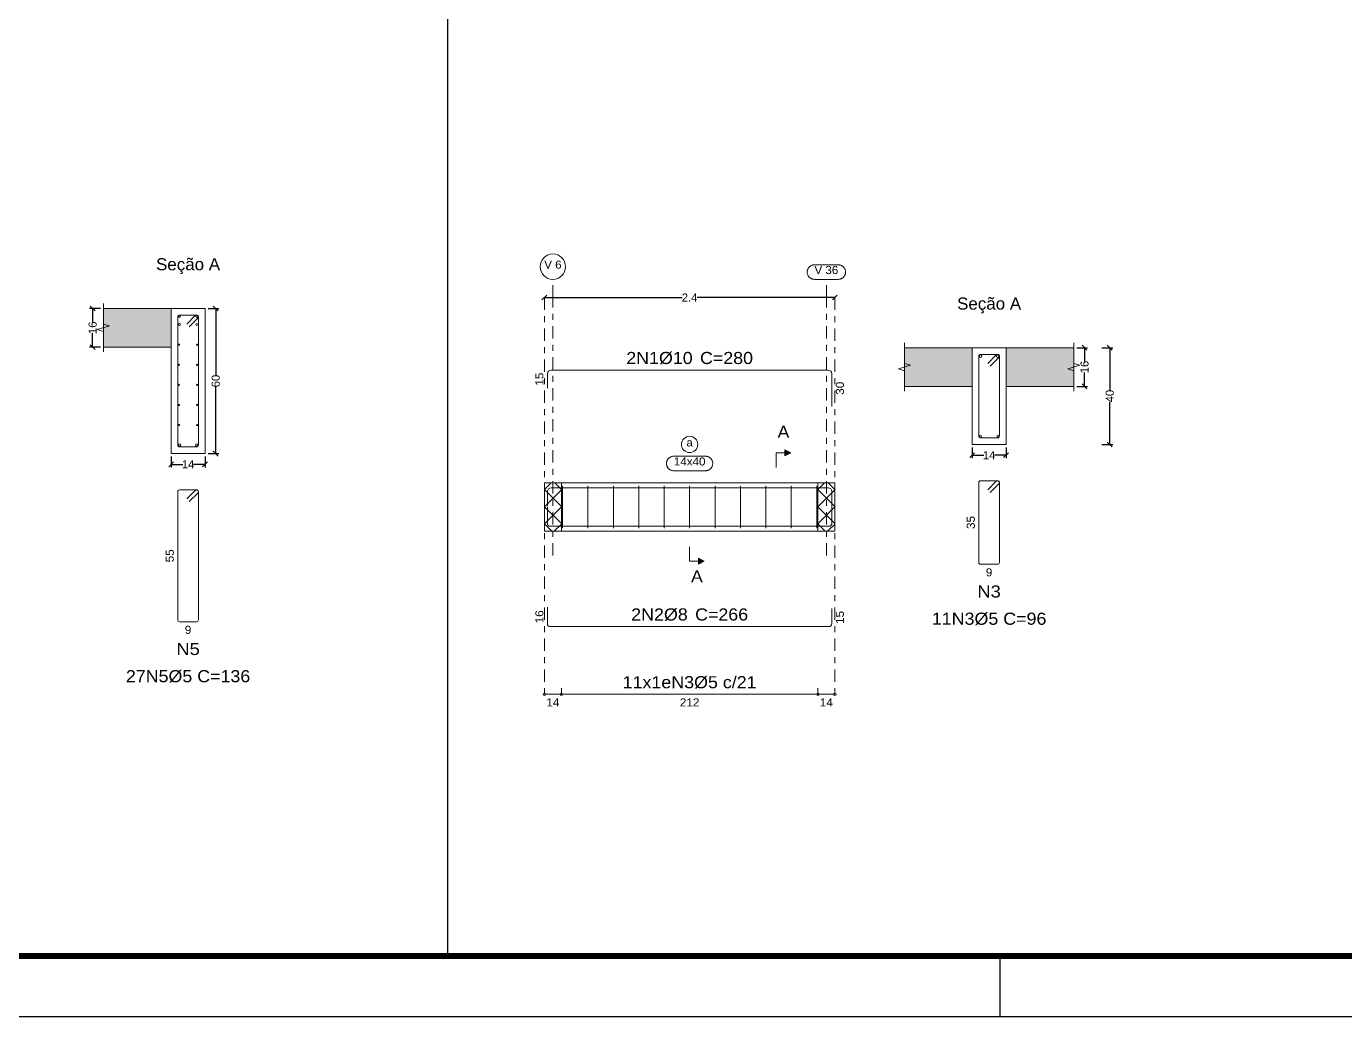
# Model space of a CAD drawing. Header units: centimetres. Extents: x 3194 to 3278, y -951 to -517.
# Drawn here: x 3225.32 to 3247.11, y -763.75 to -747.38 of the extents above; entities that cross this region are included whole.
import ezdxf
from ezdxf.enums import TextEntityAlignment as Align

# ---------------------------------------------------------------- set-up
doc = ezdxf.new("R2010")
doc.units = ezdxf.units.CM
doc.linetypes.add('CYPE_RAYAPUNTO', pattern=[0.4125, 0.2025, -0.105, 0, -0.105])
for name, color, linetype, lineweight in [('ARM_LONGITUDINAL_Ø10', 33, 'Continuous', 9), ('ARM_LONGITUDINAL_Ø5', 151, 'Continuous', 9), ('ARM_LONGITUDINAL_Ø8', 32, 'Continuous', 9), ('ARM_TRANSVERSAL_Ø5', 120, 'Continuous', 9), ('ELE_ARM_TRANS_TXT_EST', 7, 'Continuous', 9), ('ELE_CONT_NOS', 7, 'Continuous', 9), ('ELE_CONT_VIG_CONCRETO', 7, 'Continuous', 9), ('ELE_COT_COMPRIMENTO_PROJETADO', 8, 'Continuous', 0), ('ELE_COT_COT_ANCORAGENS', 8, 'Continuous', 0), ('ELE_COT_COT_EST', 8, 'Continuous', 0), ('ELE_COT_COT_LIN_APOIOS', 8, 'CYPE_RAYAPUNTO', 0), ('ELE_COT_TEXTOS_ESTRIBOS', 8, 'Continuous', 0), ('ELE_REF_COT_LIN_AUX_COTA', 8, 'CYPE_RAYAPUNTO', 9), ('ELE_REF_LINHAS_MARCAS_PLANTA', 8, 'Continuous', 9), ('ELE_REF_MARCAS_PLANTA', 8, 'Continuous', 9), ('ELE_REF_REF_NOME', 8, 'Continuous', 9), ('ELE_REF_REF_REFERENCIA', 8, 'Continuous', 9), ('ELE_REF_TEXTO_REF_NOME', 8, 'Continuous', 9), ('ELE_REF_TEXTO_REF_REFERENCIA', 8, 'Continuous', 9), ('POR_ARM_LONG_ARM_TEXTOS', 7, 'Continuous', 9), ('POR_ARM_LONG_TXT_COMP', 7, 'Continuous', 9), ('SEC_CONT_LAJES_CORTE', 8, 'Continuous', 9), ('SEC_CONT_VIG_CONCRETO_CORTE', 7, 'Continuous', 9), ('SEC_COTAS_SEC_DIM_VIGA', 8, 'Continuous', 0), ('SEC_COTAS_TEXTOS_DETALHE_ESTRIBOS', 8, 'Continuous', 0), ('SEC_REF_TXT_NOMES', 2, 'Continuous', 9), ('SEC_REF_TXT_POSICOES_ARM_ESTRIBOS', 7, 'Continuous', 9)]:
    doc.layers.add(name, color=color, linetype=linetype, lineweight=lineweight)
doc.layers.add('ARQ-FOLHA', color=7, linetype='Continuous')
doc.styles.add('CYPETXT', font='arial.ttf', dxfattribs={"height": 0.2})
doc.styles.add('CYPETXT_0.2', font='arial.ttf', dxfattribs={"height": 0.133333})
doc.dimstyles.new('cype_oblique', dxfattribs={"dimtxt": 0.18, "dimasz": 0.18, "dimexe": 0.05, "dimexo": 0.05, "dimgap": 0, "dimtad": 0, "dimdec": 4, "dimzin": 0, "dimdsep": 46, "dimtxsty": 'CYPETXT_0.2', "dimblk": 'OBLIQUE', "dimtsz": 0.04, "dimcen": 0.09, "dimadec": 0, "dimazin": 0, "dimtfac": 1, "dimtdec": 4, "dimtofl": 0, "dimtmove": 2, "dimatfit": 3, "dimfxl": 1, "dimtolj": 1, "dimtzin": 0, "dimarcsym": 0})

# ---------------------------------------------------------------- blocks, each defined once
blk = doc.blocks.new('*D1317')
at = {"layer": 'Defpoints', "color": 0, "transparency": 16777216}
for p in [(3227.716, -754.444), (3228.276, -754.444), (3228.276, -754.621)]:
    blk.add_point(p, dxfattribs=at)
at = {"layer": 'SEC_COTAS_SEC_DIM_VIGA', "color": 0, "lineweight": -2, "transparency": 16777216}
for p, q in [((3227.716, -754.494), (3227.716, -754.671)), ((3228.276, -754.494), (3228.276, -754.671)), ((3227.676, -754.661), (3227.756, -754.581)), ((3227.716, -754.621), (3227.907, -754.621)), ((3228.276, -754.621), (3228.085, -754.621)), ((3228.236, -754.661), (3228.316, -754.581))]:
    blk.add_line(p, q, dxfattribs=at)
at = {"layer": 'SEC_COTAS_SEC_DIM_VIGA', "color": 0, "transparency": 16777216, "insert": (3227.996, -754.621), "char_height": 0.1333, "attachment_point": 5, "style": 'CYPETXT_0.2'}
blk.add_mtext('\\A1;14', dxfattribs=at)
blk = doc.blocks.new('_OBLIQUE')
at = {"color": 0, "linetype": 'ByBlock'}
blk.add_line((-0.5, -0.5), (0.5, 0.5), dxfattribs=at)
blk = doc.blocks.new('*D1318')
at = {"layer": 'Defpoints', "color": 0, "transparency": 16777216}
for p in [(3226.419, -752.044), (3226.596, -752.044), (3226.596, -752.684)]:
    blk.add_point(p, dxfattribs=at)
at = {"layer": 'SEC_COTAS_SEC_DIM_VIGA', "color": 0, "lineweight": -2, "transparency": 16777216}
for p, q in [((3226.546, -752.044), (3226.369, -752.044)), ((3226.459, -752.084), (3226.379, -752.004)), ((3226.419, -752.044), (3226.419, -752.274)), ((3226.419, -752.684), (3226.419, -752.453)), ((3226.546, -752.684), (3226.369, -752.684)), ((3226.459, -752.724), (3226.379, -752.644))]:
    blk.add_line(p, q, dxfattribs=at)
at = {"layer": 'SEC_COTAS_SEC_DIM_VIGA', "color": 0, "transparency": 16777216, "insert": (3226.419, -752.364), "char_height": 0.1333, "attachment_point": 5, "rotation": 90, "style": 'CYPETXT_0.2'}
blk.add_mtext('\\A1;16', dxfattribs=at)
blk = doc.blocks.new('*D1319')
at = {"layer": 'Defpoints', "color": 0, "transparency": 16777216}
for p in [(3228.276, -752.044), (3228.453, -752.044), (3228.276, -754.444)]:
    blk.add_point(p, dxfattribs=at)
at = {"layer": 'SEC_COTAS_SEC_DIM_VIGA', "color": 0, "lineweight": -2, "transparency": 16777216}
for p, q in [((3228.326, -752.044), (3228.503, -752.044)), ((3228.493, -752.084), (3228.413, -752.004)), ((3228.453, -752.044), (3228.453, -753.148)), ((3228.453, -754.444), (3228.453, -753.339)), ((3228.326, -754.444), (3228.503, -754.444)), ((3228.493, -754.484), (3228.413, -754.404))]:
    blk.add_line(p, q, dxfattribs=at)
at = {"layer": 'SEC_COTAS_SEC_DIM_VIGA', "color": 0, "transparency": 16777216, "insert": (3228.453, -753.244), "char_height": 0.1333, "attachment_point": 5, "rotation": 90, "style": 'CYPETXT_0.2'}
blk.add_mtext('\\A1;60', dxfattribs=at)
blk = doc.blocks.new('*D1323')
at = {"layer": 'Defpoints', "color": 0, "transparency": 16777216}
for p in [(3240.955, -754.293), (3241.515, -754.293), (3241.515, -754.47)]:
    blk.add_point(p, dxfattribs=at)
at = {"layer": 'SEC_COTAS_SEC_DIM_VIGA', "color": 0, "lineweight": -2, "transparency": 16777216}
for p, q in [((3240.915, -754.51), (3240.995, -754.43)), ((3240.955, -754.343), (3240.955, -754.52)), ((3240.955, -754.47), (3241.147, -754.47)), ((3241.515, -754.47), (3241.324, -754.47)), ((3241.475, -754.51), (3241.555, -754.43)), ((3241.515, -754.343), (3241.515, -754.52))]:
    blk.add_line(p, q, dxfattribs=at)
at = {"layer": 'SEC_COTAS_SEC_DIM_VIGA', "color": 0, "transparency": 16777216, "insert": (3241.235, -754.47), "char_height": 0.1333, "attachment_point": 5, "style": 'CYPETXT_0.2'}
blk.add_mtext('\\A1;14', dxfattribs=at)
blk = doc.blocks.new('*D1324')
at = {"layer": 'Defpoints', "color": 0, "transparency": 16777216}
for p in [(3242.635, -752.693), (3242.813, -752.693), (3242.635, -753.333)]:
    blk.add_point(p, dxfattribs=at)
at = {"layer": 'SEC_COTAS_SEC_DIM_VIGA', "color": 0, "lineweight": -2, "transparency": 16777216}
for p, q in [((3242.685, -752.693), (3242.863, -752.693)), ((3242.853, -752.733), (3242.773, -752.653)), ((3242.813, -752.693), (3242.813, -752.924)), ((3242.813, -753.333), (3242.813, -753.102)), ((3242.685, -753.333), (3242.863, -753.333)), ((3242.853, -753.373), (3242.773, -753.293))]:
    blk.add_line(p, q, dxfattribs=at)
at = {"layer": 'SEC_COTAS_SEC_DIM_VIGA', "color": 0, "transparency": 16777216, "insert": (3242.813, -753.013), "char_height": 0.1333, "attachment_point": 5, "rotation": 90, "style": 'CYPETXT_0.2'}
blk.add_mtext('\\A1;16', dxfattribs=at)
blk = doc.blocks.new('*D1325')
at = {"layer": 'Defpoints', "color": 0, "transparency": 16777216}
for p in [(3243.051, -752.693), (3243.229, -752.693), (3243.051, -754.293)]:
    blk.add_point(p, dxfattribs=at)
at = {"layer": 'SEC_COTAS_SEC_DIM_VIGA', "color": 0, "lineweight": -2, "transparency": 16777216}
for p, q in [((3243.101, -752.693), (3243.279, -752.693)), ((3243.269, -752.733), (3243.189, -752.653)), ((3243.229, -752.693), (3243.229, -753.395)), ((3243.229, -754.293), (3243.229, -753.591)), ((3243.101, -754.293), (3243.279, -754.293)), ((3243.269, -754.333), (3243.189, -754.253))]:
    blk.add_line(p, q, dxfattribs=at)
at = {"layer": 'SEC_COTAS_SEC_DIM_VIGA', "color": 0, "transparency": 16777216, "insert": (3243.229, -753.493), "char_height": 0.1333, "attachment_point": 5, "rotation": 90, "style": 'CYPETXT_0.2'}
blk.add_mtext('\\A1;40', dxfattribs=at)
blk = doc.blocks.new('*D1326')
at = {"layer": 'Defpoints', "color": 0, "transparency": 16777216}
for p in [(3233.885, -751.863), (3233.885, -751.863), (3238.685, -751.863)]:
    blk.add_point(p, dxfattribs=at)
at = {"layer": 'ELE_COT_COMPRIMENTO_PROJETADO', "color": 0, "lineweight": -2, "transparency": 16777216}
for p, q in [((3233.845, -751.903), (3233.925, -751.823)), ((3233.885, -751.863), (3236.163, -751.863)), ((3238.685, -751.863), (3236.408, -751.863)), ((3238.645, -751.903), (3238.725, -751.823))]:
    blk.add_line(p, q, dxfattribs=at)
at = {"layer": 'ELE_COT_COMPRIMENTO_PROJETADO', "color": 0, "transparency": 16777216, "insert": (3236.285, -751.863), "char_height": 0.1333, "attachment_point": 5, "style": 'CYPETXT_0.2'}
blk.add_mtext('\\A1;2.4', dxfattribs=at)
blk = doc.blocks.new('FOLHA A1')
at = {"layer": 'ARQ-FOLHA'}
for p, q in [((471, -594), (471, -584)), ((0, -594), (841, -594))]:
    blk.add_line(p, q, dxfattribs=at)
at = {"layer": 'ARQ-FOLHA', "const_width": 1}
blk.add_lwpolyline([(25, -10), (25, -584), (831, -584), (831, -10), (25, -10)], dxfattribs=at)

msp = doc.modelspace()

# ---------------------------------------------------------------- hatches: boundary and pattern name
at = {"layer": 'ELE_REF_LINHAS_MARCAS_PLANTA'}
for points in [[(3237.8603, -754.47981), (3237.8603, -754.38381), (3237.9563, -754.43181)], [(3236.42948, -756.17381), (3236.42948, -756.26981), (3236.52548, -756.22181)]]:
    msp.add_hatch(color=256, dxfattribs=at).paths.add_polyline_path(points)
at = {"layer": 'SEC_CONT_LAJES_CORTE', "true_color": 0xdad7d3}
for points in [[(3226.59596, -752.6836), (3227.71596, -752.6836), (3227.71596, -752.0436), (3226.59596, -752.0436)], [(3239.83548, -752.69301), (3240.95548, -752.69301), (3240.95548, -753.33301), (3239.83548, -753.33301)], [(3242.63548, -752.69301), (3241.51548, -752.69301), (3241.51548, -753.33301), (3242.63548, -753.33301)]]:
    msp.add_hatch(color=254, dxfattribs=at).paths.add_polyline_path(points)

# ---------------------------------------------------------------- linework, layer by layer
msp.add_line((3232.28256, -745.27835), (3232.28256, -762.74997))
at = {"layer": 'ARM_LONGITUDINAL_Ø10'}
for points in [[(3238.63548, -753.66301), (3238.63548, -753.12301), (3238.63092, -753.10005), (3238.61791, -753.08059), (3238.59844, -753.06758), (3238.57548, -753.06301), (3233.99548, -753.06301), (3233.97252, -753.06758), (3233.95306, -753.08059), (3233.94005, -753.10005), (3233.93548, -753.12301), (3233.93548, -753.36301)], [(3238.63548, -755.60881), (3238.63548, -755.06881), (3238.63092, -755.04585), (3238.61791, -755.02638), (3238.59844, -755.01337), (3238.57548, -755.00881), (3233.99548, -755.00881), (3233.97252, -755.01337), (3233.95306, -755.02638), (3233.94005, -755.04585), (3233.93548, -755.06881), (3233.93548, -755.30881)]]:
    msp.add_lwpolyline(points, dxfattribs=at)
for centre in [(3241.09548, -752.83301), (3241.37548, -752.83301), (3227.85596, -754.3036), (3228.13596, -754.3036)]:
    msp.add_circle(centre, 0.02, dxfattribs=at)
at = {"layer": 'ARM_LONGITUDINAL_Ø5'}
for centre in [(3227.84596, -752.6436), (3228.14596, -752.6436), (3227.84596, -752.9756), (3228.14596, -752.9756), (3227.84596, -753.3076), (3228.14596, -753.3076), (3227.84596, -753.6396), (3228.14596, -753.6396), (3227.84596, -753.9716), (3228.14596, -753.9716)]:
    msp.add_circle(centre, 0.01, dxfattribs=at)
at = {"layer": 'ARM_LONGITUDINAL_Ø8'}
for points in [[(3238.63548, -755.34481), (3238.63548, -755.59681), (3238.63183, -755.61518), (3238.62142, -755.63075), (3238.60585, -755.64115), (3238.58748, -755.64481), (3233.98348, -755.64481), (3233.96511, -755.64115), (3233.94954, -755.63075), (3233.93914, -755.61518), (3233.93548, -755.59681), (3233.93548, -755.32381)], [(3238.63548, -757.00231), (3238.63548, -757.25431), (3238.63183, -757.27268), (3238.62142, -757.28825), (3238.60585, -757.29865), (3238.58748, -757.30231), (3233.98348, -757.30231), (3233.96511, -757.29865), (3233.94954, -757.28825), (3233.93914, -757.27268), (3233.93548, -757.25431), (3233.93548, -756.98131)]]:
    msp.add_lwpolyline(points, dxfattribs=at)
for centre in [(3227.85196, -752.1796), (3227.85196, -752.3116), (3228.13996, -752.1796), (3228.13996, -752.3116), (3241.09148, -754.15701), (3241.37948, -754.15701)]:
    msp.add_circle(centre, 0.016, dxfattribs=at)
at = {"layer": 'ARM_TRANSVERSAL_Ø5'}
for p, q in [((3234.18548, -754.97681), (3234.18548, -755.67681)), ((3234.60548, -754.97681), (3234.60548, -755.67681)), ((3235.02548, -754.97681), (3235.02548, -755.67681)), ((3235.44548, -754.97681), (3235.44548, -755.67681)), ((3235.86548, -754.97681), (3235.86548, -755.67681)), ((3236.28548, -754.97681), (3236.28548, -755.67681)), ((3236.70548, -754.97681), (3236.70548, -755.67681)), ((3237.12548, -754.97681), (3237.12548, -755.67681)), ((3237.54548, -754.97681), (3237.54548, -755.67681)), ((3237.96548, -754.97681), (3237.96548, -755.67681)), ((3238.38548, -754.97681), (3238.38548, -755.67681))]:
    msp.add_line(p, q, dxfattribs=at)
for points in [[(3228.01575, -752.34624), (3228.16023, -752.20124), (3228.16269, -752.19722), (3228.16449, -752.19287), (3228.16559, -752.18829), (3228.16596, -752.1836), (3228.16538, -752.17775), (3228.16368, -752.17212), (3228.1609, -752.16693), (3228.15717, -752.16239), (3228.15263, -752.15866), (3228.14744, -752.15589), (3228.14181, -752.15418), (3228.13596, -752.1536), (3227.85596, -752.1536), (3227.84448, -752.15589), (3227.83475, -752.16239), (3227.82824, -752.17212), (3227.82596, -752.1836), (3227.82596, -754.3036), (3227.82824, -754.31508), (3227.83475, -754.32482), (3227.84448, -754.33132), (3227.85596, -754.3336), (3228.13596, -754.3336), (3228.14744, -754.33132), (3228.15717, -754.32482), (3228.16368, -754.31508), (3228.16596, -754.3036), (3228.16596, -752.1836), (3228.16538, -752.17775), (3228.16368, -752.17212), (3228.1609, -752.16693), (3228.15717, -752.16239), (3228.15263, -752.15866), (3228.14744, -752.15589), (3228.14181, -752.15418), (3228.13596, -752.1536), (3228.13011, -752.15418), (3228.12448, -752.15589), (3228.11929, -752.15866), (3228.11475, -752.16239), (3227.97332, -752.30381)], [(3241.25527, -752.99565), (3241.3967, -752.85423), (3241.40043, -752.84968), (3241.4032, -752.84449), (3241.40491, -752.83887), (3241.40548, -752.83301), (3241.40491, -752.82716), (3241.4032, -752.82153), (3241.40043, -752.81635), (3241.3967, -752.8118), (3241.39215, -752.80807), (3241.38696, -752.8053), (3241.38134, -752.80359), (3241.37548, -752.80301), (3241.09548, -752.80301), (3241.084, -752.8053), (3241.07427, -752.8118), (3241.06777, -752.82153), (3241.06548, -752.83301), (3241.06548, -754.15301), (3241.06777, -754.16449), (3241.07427, -754.17423), (3241.084, -754.18073), (3241.09548, -754.18301), (3241.37548, -754.18301), (3241.38696, -754.18073), (3241.3967, -754.17423), (3241.4032, -754.16449), (3241.40548, -754.15301), (3241.40548, -752.83301), (3241.40491, -752.82716), (3241.4032, -752.82153), (3241.40043, -752.81635), (3241.3967, -752.8118), (3241.39215, -752.80807), (3241.38696, -752.8053), (3241.38134, -752.80359), (3241.37548, -752.80301), (3241.37079, -752.80338), (3241.36621, -752.80448), (3241.36186, -752.80628), (3241.35785, -752.80874), (3241.35427, -752.8118), (3241.21285, -752.95322)], [(3241.25527, -755.08498), (3241.3967, -754.94356), (3241.40043, -754.93901), (3241.4032, -754.93383), (3241.40491, -754.9282), (3241.40548, -754.92235), (3241.40491, -754.91649), (3241.4032, -754.91087), (3241.40043, -754.90568), (3241.3967, -754.90113), (3241.39215, -754.8974), (3241.38696, -754.89463), (3241.38134, -754.89292), (3241.37548, -754.89235), (3241.09548, -754.89235), (3241.084, -754.89463), (3241.07427, -754.90113), (3241.06777, -754.91087), (3241.06548, -754.92235), (3241.06548, -756.24235), (3241.06777, -756.25383), (3241.07427, -756.26356), (3241.084, -756.27006), (3241.09548, -756.27235), (3241.37548, -756.27235), (3241.38696, -756.27006), (3241.3967, -756.26356), (3241.4032, -756.25383), (3241.40548, -756.24235), (3241.40548, -754.92235), (3241.40491, -754.91649), (3241.4032, -754.91087), (3241.40043, -754.90568), (3241.3967, -754.90113), (3241.39215, -754.8974), (3241.38696, -754.89463), (3241.38134, -754.89292), (3241.37548, -754.89235), (3241.37079, -754.89272), (3241.36621, -754.89381), (3241.36186, -754.89562), (3241.35785, -754.89808), (3241.35427, -754.90113), (3241.21285, -755.04255)], [(3228.01575, -755.23557), (3228.16023, -755.09057), (3228.16269, -755.08655), (3228.16449, -755.08221), (3228.16559, -755.07763), (3228.16596, -755.07294), (3228.16538, -755.06708), (3228.16368, -755.06145), (3228.1609, -755.05627), (3228.15717, -755.05172), (3228.15263, -755.04799), (3228.14744, -755.04522), (3228.14181, -755.04351), (3228.13596, -755.04294), (3227.85596, -755.04294), (3227.84448, -755.04522), (3227.83475, -755.05172), (3227.82824, -755.06145), (3227.82596, -755.07294), (3227.82596, -757.19294), (3227.82824, -757.20442), (3227.83475, -757.21415), (3227.84448, -757.22065), (3227.85596, -757.22294), (3228.13596, -757.22294), (3228.14744, -757.22065), (3228.15717, -757.21415), (3228.16368, -757.20442), (3228.16596, -757.19294), (3228.16596, -755.07294), (3228.16538, -755.06708), (3228.16368, -755.06145), (3228.1609, -755.05627), (3228.15717, -755.05172), (3228.15263, -755.04799), (3228.14744, -755.04522), (3228.14181, -755.04351), (3228.13596, -755.04294), (3228.13011, -755.04351), (3228.12448, -755.04522), (3228.11929, -755.04799), (3228.11475, -755.05172), (3227.97332, -755.19314)]]:
    msp.add_lwpolyline(points, dxfattribs=at)
at = {"layer": 'ELE_CONT_NOS'}
for p, q in [((3233.88548, -754.92681), (3233.88548, -755.72681)), ((3238.68548, -754.92681), (3238.68548, -755.72681))]:
    msp.add_line(p, q, dxfattribs=at)
at = {"layer": 'ELE_CONT_NOS', "lineweight": 0}
for p, q in [((3233.88548, -755.03858), (3233.99726, -754.92681)), ((3234.16548, -755.03574), (3234.05655, -754.92681)), ((3238.40548, -755.03858), (3238.51726, -754.92681)), ((3238.68548, -755.03574), (3238.57655, -754.92681)), ((3234.16548, -755.31858), (3233.88548, -755.03858)), ((3233.88548, -755.32142), (3234.16548, -755.04142)), ((3238.68548, -755.31858), (3238.40548, -755.03858)), ((3238.40548, -755.32142), (3238.68548, -755.04142)), ((3234.16548, -755.60142), (3233.88548, -755.32142)), ((3233.88548, -755.60427), (3234.16548, -755.32427)), ((3238.68548, -755.60142), (3238.40548, -755.32142)), ((3238.40548, -755.60427), (3238.68548, -755.32427)), ((3234.00802, -755.72681), (3233.88548, -755.60427)), ((3234.04579, -755.72681), (3234.16548, -755.60711)), ((3238.52802, -755.72681), (3238.40548, -755.60427)), ((3238.56579, -755.72681), (3238.68548, -755.60711))]:
    msp.add_line(p, q, dxfattribs=at)
at = {"layer": 'ELE_CONT_NOS'}
for points in [[(3233.88548, -754.92681), (3234.16548, -754.92681)], [(3238.40548, -754.92681), (3238.68548, -754.92681)], [(3233.88548, -755.72681), (3234.16548, -755.72681)], [(3238.40548, -755.72681), (3238.68548, -755.72681)]]:
    msp.add_lwpolyline(points, dxfattribs=at)
at = {"layer": 'ELE_CONT_NOS', "lineweight": 0}
for points in [[(3233.88548, -754.92681), (3233.88548, -755.72681), (3234.16548, -755.72681), (3234.16548, -754.92681), (3233.88548, -754.92681)], [(3238.40548, -754.92681), (3238.40548, -755.72681), (3238.68548, -755.72681), (3238.68548, -754.92681), (3238.40548, -754.92681)]]:
    msp.add_lwpolyline(points, close=True, dxfattribs=at)
at = {"layer": 'ELE_CONT_VIG_CONCRETO'}
for p, q in [((3234.16548, -754.92681), (3238.40548, -754.92681)), ((3234.16548, -755.72681), (3238.40548, -755.72681))]:
    msp.add_line(p, q, dxfattribs=at)
at = {"layer": 'ELE_COT_COT_EST'}
for p, q in [((3233.88548, -758.42231), (3233.88548, -758.32231)), ((3234.16548, -758.42231), (3234.16548, -758.32231)), ((3238.40548, -758.42231), (3238.40548, -758.32231))]:
    msp.add_line(p, q, dxfattribs=at)
for points in [[(3233.88548, -758.42231), (3234.16548, -758.42231), (3234.16548, -758.32231)], [(3234.16548, -758.42231), (3238.40548, -758.42231), (3238.40548, -758.32231)], [(3238.40548, -758.42231), (3238.68548, -758.42231), (3238.68548, -758.32231)]]:
    msp.add_lwpolyline(points, dxfattribs=at)
for centre in [(3233.88548, -758.42231), (3234.16548, -758.42231), (3234.16548, -758.42231), (3238.40548, -758.42231), (3238.40548, -758.42231), (3238.68548, -758.42231)]:
    msp.add_circle(centre, 0.02, dxfattribs=at)
at = {"layer": 'ELE_COT_COT_LIN_APOIOS'}
for p, q in [((3233.88548, -751.86301), (3233.88548, -758.42231)), ((3238.68548, -751.86301), (3238.68548, -758.42231))]:
    msp.add_line(p, q, dxfattribs=at)
at = {"layer": 'ELE_REF_COT_LIN_AUX_COTA'}
for p, q in [((3234.02548, -751.86301), (3234.02548, -751.56301)), ((3238.54548, -751.86301), (3238.54548, -751.56301)), ((3234.02548, -756.12681), (3234.02548, -751.86301)), ((3238.54548, -756.12681), (3238.54548, -751.86301))]:
    msp.add_line(p, q, dxfattribs=at)
at = {"layer": 'ELE_REF_LINHAS_MARCAS_PLANTA'}
for p, q in [((3237.7163, -754.43181), (3237.7163, -754.67181)), ((3237.7163, -754.43181), (3237.8603, -754.43181)), ((3236.28548, -756.22181), (3236.28548, -755.98181)), ((3236.28548, -756.22181), (3236.42948, -756.22181))]:
    msp.add_line(p, q, dxfattribs=at)
for points in [[(3237.8603, -754.47981), (3237.8603, -754.38381), (3237.9563, -754.43181)], [(3236.42948, -756.17381), (3236.42948, -756.26981), (3236.52548, -756.22181)]]:
    msp.add_lwpolyline(points, close=True, dxfattribs=at)
at = {"layer": 'ELE_REF_REF_NOME'}
msp.add_lwpolyline([(3236.54748, -754.48681), (3236.5555, -754.48707), (3236.56348, -754.48788), (3236.57139, -754.48921), (3236.57919, -754.49107), (3236.58685, -754.49345), (3236.59433, -754.49633), (3236.6016, -754.4997), (3236.60864, -754.50356), (3236.6154, -754.50787), (3236.62185, -754.51263), (3236.62798, -754.51781), (3236.63374, -754.52338), (3236.63912, -754.52933), (3236.64409, -754.53562), (3236.64863, -754.54224), (3236.65272, -754.54914), (3236.65633, -754.55629), (3236.65946, -754.56368), (3236.6621, -754.57125), (3236.66421, -754.57899), (3236.66581, -754.58685), (3236.66688, -754.59479), (3236.66742, -754.6028), (3236.66742, -754.61082), (3236.66688, -754.61882), (3236.66581, -754.62677), (3236.66421, -754.63462), (3236.6621, -754.64236), (3236.65946, -754.64994), (3236.65633, -754.65732), (3236.65272, -754.66448), (3236.64863, -754.67138), (3236.64409, -754.67799), (3236.63912, -754.68428), (3236.63374, -754.69023), (3236.62798, -754.6958), (3236.62185, -754.70098), (3236.6154, -754.70574), (3236.60864, -754.71005), (3236.6016, -754.71391), (3236.59433, -754.71728), (3236.58685, -754.72017), (3236.57919, -754.72254), (3236.57139, -754.7244), (3236.56348, -754.72574), (3236.5555, -754.72654), (3236.54748, -754.72681), (3236.02348, -754.72681), (3236.01547, -754.72654), (3236.00749, -754.72574), (3235.99958, -754.7244), (3235.99178, -754.72254), (3235.98412, -754.72017), (3235.97664, -754.71728), (3235.96936, -754.71391), (3235.96233, -754.71005), (3235.95557, -754.70574), (3235.94911, -754.70098), (3235.94299, -754.6958), (3235.93722, -754.69023), (3235.93184, -754.68428), (3235.92687, -754.67799), (3235.92234, -754.67138), (3235.91825, -754.66448), (3235.91463, -754.65732), (3235.9115, -754.64994), (3235.90887, -754.64236), (3235.90675, -754.63462), (3235.90515, -754.62677), (3235.90409, -754.61882), (3235.90355, -754.61082), (3235.90355, -754.6028), (3235.90409, -754.59479), (3235.90515, -754.58685), (3235.90675, -754.57899), (3235.90887, -754.57125), (3235.9115, -754.56368), (3235.91463, -754.55629), (3235.91825, -754.54914), (3235.92234, -754.54224), (3235.92687, -754.53562), (3235.93184, -754.52933), (3235.93722, -754.52338), (3235.94299, -754.51781), (3235.94911, -754.51263), (3235.95557, -754.50787), (3235.96233, -754.50356), (3235.96936, -754.4997), (3235.97664, -754.49633), (3235.98412, -754.49345), (3235.99178, -754.49107), (3235.99958, -754.48921), (3236.00749, -754.48788), (3236.01547, -754.48707), (3236.02348, -754.48681), (3236.54748, -754.48681)], close=True, dxfattribs=at)
msp.add_circle((3236.28548, -754.2921), 0.13471, dxfattribs=at)
at = {"layer": 'ELE_REF_REF_REFERENCIA'}
msp.add_lwpolyline([(3238.74248, -751.32301), (3238.7505, -751.32328), (3238.75848, -751.32408), (3238.76639, -751.32542), (3238.77419, -751.32728), (3238.78185, -751.32965), (3238.78933, -751.33254), (3238.7966, -751.33591), (3238.80364, -751.33977), (3238.8104, -751.34408), (3238.81685, -751.34884), (3238.82298, -751.35402), (3238.82874, -751.35959), (3238.83412, -751.36554), (3238.83909, -751.37183), (3238.84363, -751.37844), (3238.84772, -751.38534), (3238.85133, -751.3925), (3238.85446, -751.39988), (3238.8571, -751.40746), (3238.85921, -751.41519), (3238.86081, -751.42305), (3238.86188, -751.431), (3238.86242, -751.439), (3238.86242, -751.44702), (3238.86188, -751.45502), (3238.86081, -751.46297), (3238.85921, -751.47083), (3238.8571, -751.47857), (3238.85446, -751.48614), (3238.85133, -751.49353), (3238.84772, -751.50068), (3238.84363, -751.50758), (3238.83909, -751.51419), (3238.83412, -751.52049), (3238.82874, -751.52644), (3238.82298, -751.53201), (3238.81685, -751.53719), (3238.8104, -751.54195), (3238.80364, -751.54626), (3238.7966, -751.55012), (3238.78933, -751.55349), (3238.78185, -751.55637), (3238.77419, -751.55875), (3238.76639, -751.56061), (3238.75848, -751.56194), (3238.7505, -751.56275), (3238.74248, -751.56301), (3238.34848, -751.56301), (3238.34047, -751.56275), (3238.33249, -751.56194), (3238.32458, -751.56061), (3238.31678, -751.55875), (3238.30912, -751.55637), (3238.30164, -751.55349), (3238.29436, -751.55012), (3238.28733, -751.54626), (3238.28057, -751.54195), (3238.27411, -751.53719), (3238.26799, -751.53201), (3238.26222, -751.52644), (3238.25684, -751.52049), (3238.25187, -751.51419), (3238.24734, -751.50758), (3238.24325, -751.50068), (3238.23963, -751.49353), (3238.2365, -751.48614), (3238.23387, -751.47857), (3238.23175, -751.47083), (3238.23015, -751.46297), (3238.22909, -751.45502), (3238.22855, -751.44702), (3238.22855, -751.439), (3238.22909, -751.431), (3238.23015, -751.42305), (3238.23175, -751.41519), (3238.23387, -751.40746), (3238.2365, -751.39988), (3238.23963, -751.3925), (3238.24325, -751.38534), (3238.24734, -751.37844), (3238.25187, -751.37183), (3238.25684, -751.36554), (3238.26222, -751.35959), (3238.26799, -751.35402), (3238.27411, -751.34884), (3238.28057, -751.34408), (3238.28733, -751.33977), (3238.29436, -751.33591), (3238.30164, -751.33254), (3238.30912, -751.32965), (3238.31678, -751.32728), (3238.32458, -751.32542), (3238.33249, -751.32408), (3238.34047, -751.32328), (3238.34848, -751.32301), (3238.74248, -751.32301)], close=True, dxfattribs=at)
msp.add_circle((3234.02548, -751.35362), 0.2094, dxfattribs=at)
at = {"layer": 'SEC_CONT_LAJES_CORTE'}
for points in [[(3226.59596, -752.7636), (3226.59596, -752.4236), (3226.49596, -752.3936), (3226.69596, -752.3336), (3226.59596, -752.3036), (3226.59596, -751.9636)], [(3226.59596, -752.6836), (3227.71596, -752.6836), (3227.71596, -752.0436), (3226.59596, -752.0436)], [(3239.83548, -752.61301), (3239.83548, -752.95301), (3239.93548, -752.98301), (3239.73548, -753.04301), (3239.83548, -753.07301), (3239.83548, -753.41301)], [(3239.83548, -752.69301), (3240.95548, -752.69301), (3240.95548, -753.33301), (3239.83548, -753.33301)], [(3242.63548, -752.69301), (3241.51548, -752.69301), (3241.51548, -753.33301), (3242.63548, -753.33301)], [(3242.63548, -752.61301), (3242.63548, -752.95301), (3242.73548, -752.98301), (3242.53548, -753.04301), (3242.63548, -753.07301), (3242.63548, -753.41301)]]:
    msp.add_lwpolyline(points, dxfattribs=at)
at = {"layer": 'SEC_CONT_LAJES_CORTE', "color": 254, "true_color": 0xdad7d3}
for points in [[(3226.59596, -752.6836), (3227.71596, -752.6836), (3227.71596, -752.0436), (3226.59596, -752.0436)], [(3239.83548, -752.69301), (3240.95548, -752.69301), (3240.95548, -753.33301), (3239.83548, -753.33301)], [(3242.63548, -752.69301), (3241.51548, -752.69301), (3241.51548, -753.33301), (3242.63548, -753.33301)]]:
    msp.add_lwpolyline(points, close=True, dxfattribs=at)
at = {"layer": 'SEC_CONT_VIG_CONCRETO_CORTE'}
for points in [[(3228.27596, -752.0436), (3227.71596, -752.0436), (3227.71596, -754.4436), (3228.27596, -754.4436), (3228.27596, -752.0436)], [(3241.51548, -752.69301), (3240.95548, -752.69301), (3240.95548, -754.29301), (3241.51548, -754.29301), (3241.51548, -752.69301)]]:
    msp.add_lwpolyline(points, close=True, dxfattribs=at)

# ---------------------------------------------------------------- block references
at = {"layer": 'ARQ-FOLHA', "xscale": 0.1, "yscale": 0.1, "zscale": 0.1}
msp.add_blockref('FOLHA A1', (3194.3194, -704.34997), dxfattribs=at)

# ---------------------------------------------------------------- texts
at = {"layer": 'ELE_ARM_TRANS_TXT_EST', "style": 'CYPETXT', "width": 1.055863}
msp.add_text('11x1eN3%%c5 c/21', height=0.2, dxfattribs=at).set_placement((3235.17848, -758.32231), (3237.39248, -758.32231), align=Align.FIT)
at = {"layer": 'ELE_COT_COT_ANCORAGENS', "style": 'CYPETXT', "width": 1.042546}
for s, p, p2 in [('15', (3233.86882, -753.32101), (3233.86882, -753.10501)), ('30', (3238.83548, -753.47101), (3238.83548, -753.25501)), ('16', (3233.86882, -757.24981), (3233.86882, -757.03381)), ('15', (3238.83548, -757.26031), (3238.83548, -757.04431))]:
    msp.add_text(s, height=0.133333, rotation=90, dxfattribs=at).set_placement(p, p2, align=Align.FIT)
at = {"layer": 'ELE_COT_TEXTOS_ESTRIBOS', "style": 'CYPETXT', "width": 1.042546}
for s, p, p2 in [('14', (3233.91748, -758.62231), (3234.13348, -758.62231)), ('212', (3236.12348, -758.62231), (3236.44748, -758.62231)), ('14', (3238.43748, -758.62231), (3238.65348, -758.62231))]:
    msp.add_text(s, height=0.133333, dxfattribs=at).set_placement(p, p2, align=Align.FIT)
at = {"layer": 'ELE_REF_MARCAS_PLANTA', "style": 'CYPETXT', "width": 1.044083}
for p, p2 in [((3237.7388, -754.18181), (3237.9338, -754.18181)), ((3236.30798, -756.57181), (3236.50298, -756.57181))]:
    msp.add_text('A', height=0.2, dxfattribs=at).set_placement(p, p2, align=Align.FIT)
at = {"layer": 'ELE_REF_TEXTO_REF_NOME', "style": 'CYPETXT'}
for s, height, width, p, p2 in [('a', 0.13333, 0.984627, (3236.23448, -754.32543), (3236.33648, -754.32543)), ('14x40', 0.133333, 1.032505, (3236.02348, -754.64014), (3236.54748, -754.64014))]:
    msp.add_text(s, height=height, dxfattribs=dict(at, width=width)).set_placement(p, p2, align=Align.FIT)
at = {"layer": 'ELE_REF_TEXTO_REF_REFERENCIA', "style": 'CYPETXT'}
for s, width, p, p2 in [('V 6', 1.022957, (3233.88248, -751.38695), (3234.16848, -751.38695)), ('V 36', 1.028253, (3238.34848, -751.47635), (3238.74248, -751.47635))]:
    msp.add_text(s, height=0.133333, dxfattribs=dict(at, width=width)).set_placement(p, p2, align=Align.FIT)
at = {"layer": 'POR_ARM_LONG_ARM_TEXTOS', "style": 'CYPETXT'}
for s, width, p, p2 in [('2N1%%c10', 1.055105, (3235.23798, -752.96301), (3236.33598, -752.96301)), ('2N2%%c8', 1.057309, (3235.31898, -757.20231), (3236.25498, -757.20231))]:
    msp.add_text(s, height=0.2, dxfattribs=dict(at, width=width)).set_placement(p, p2, align=Align.FIT)
at = {"layer": 'POR_ARM_LONG_TXT_COMP', "style": 'CYPETXT', "width": 1.053117}
for s, p, p2 in [(' C=280', (3236.37598, -752.96301), (3237.33298, -752.96301)), (' C=266', (3236.29498, -757.20231), (3237.25198, -757.20231))]:
    msp.add_text(s, height=0.2, dxfattribs=at).set_placement(p, p2, align=Align.FIT)
at = {"layer": 'SEC_COTAS_TEXTOS_DETALHE_ESTRIBOS', "style": 'CYPETXT', "width": 1.042546}
for s, p, p2 in [('35', (3240.99882, -755.69035), (3240.99882, -755.47435)), ('55', (3227.75929, -756.24094), (3227.75929, -756.02494))]:
    msp.add_text(s, height=0.133333, rotation=90, dxfattribs=at).set_placement(p, p2, align=Align.FIT)
for p, p2 in [((3241.18148, -756.47235), (3241.28948, -756.47235)), ((3227.94196, -757.42294), (3228.04996, -757.42294))]:
    msp.add_text('9', height=0.13333, dxfattribs=at).set_placement(p, p2, align=Align.FIT)
at = {"layer": 'SEC_REF_TXT_NOMES', "style": 'CYPETXT', "width": 1.002256}
for p, p2 in [((3227.46646, -751.4136), (3228.52546, -751.4136)), ((3240.70598, -752.06301), (3241.76498, -752.06301))]:
    msp.add_text('Seção A', height=0.2, dxfattribs=at).set_placement(p, p2, align=Align.FIT)
at = {"layer": 'SEC_REF_TXT_POSICOES_ARM_ESTRIBOS', "style": 'CYPETXT'}
for s, width, p, p2 in [('N3', 1.083541, (3241.04198, -756.82235), (3241.42898, -756.82235)), ('11N3%%c5 C=96', 1.055186, (3240.28898, -757.27235), (3242.18198, -757.27235)), ('N5', 1.083541, (3227.80246, -757.77294), (3228.18946, -757.77294)), ('27N5%%c5 C=136', 1.054178, (3226.96846, -758.22294), (3229.02346, -758.22294))]:
    msp.add_text(s, height=0.2, dxfattribs=dict(at, width=width)).set_placement(p, p2, align=Align.FIT)

# ---------------------------------------------------------------- dimensions: what is measured, and where the dimension line sits
at = {"layer": 'ELE_COT_COMPRIMENTO_PROJETADO'}
dim = msp.add_aligned_dim(p1=(3238.68548, -751.86301), p2=(3233.88548, -751.86301), distance=0, text='2.4', dimstyle='cype_oblique', override={"dimexe": 0, "dimexo": 0}, dxfattribs=at)
dim.commit()
dim.dimension.update_dxf_attribs({"geometry": '*D1326', "text_midpoint": (3236.28548, -751.86301)})
at = {"layer": 'SEC_COTAS_SEC_DIM_VIGA'}
for p1, p2, distance, text, picture, middle in [((3226.59596, -752.6836), (3226.59596, -752.0436), 0.17733, '16', '*D1318', (3226.41863, -752.3636)), ((3228.27596, -754.4436), (3228.27596, -752.0436), -0.17733, '60', '*D1319', (3228.45329, -753.2436)), ((3242.63548, -753.33301), (3242.63548, -752.69301), -0.17733, '16', '*D1324', (3242.81282, -753.01301)), ((3243.05148, -754.29301), (3243.05148, -752.69301), -0.17733, '40', '*D1325', (3243.22882, -753.49301)), ((3240.95548, -754.29301), (3241.51548, -754.29301), -0.17733, '14', '*D1323', (3241.23548, -754.47035)), ((3227.71596, -754.4436), (3228.27596, -754.4436), -0.17733, '14', '*D1317', (3227.99596, -754.62094))]:
    dim = msp.add_aligned_dim(p1=p1, p2=p2, distance=distance, text=text, dimstyle='cype_oblique', dxfattribs=at)
    dim.commit()
    dim.dimension.update_dxf_attribs({"geometry": picture, "text_midpoint": middle})

doc.saveas('drawing.dxf')
